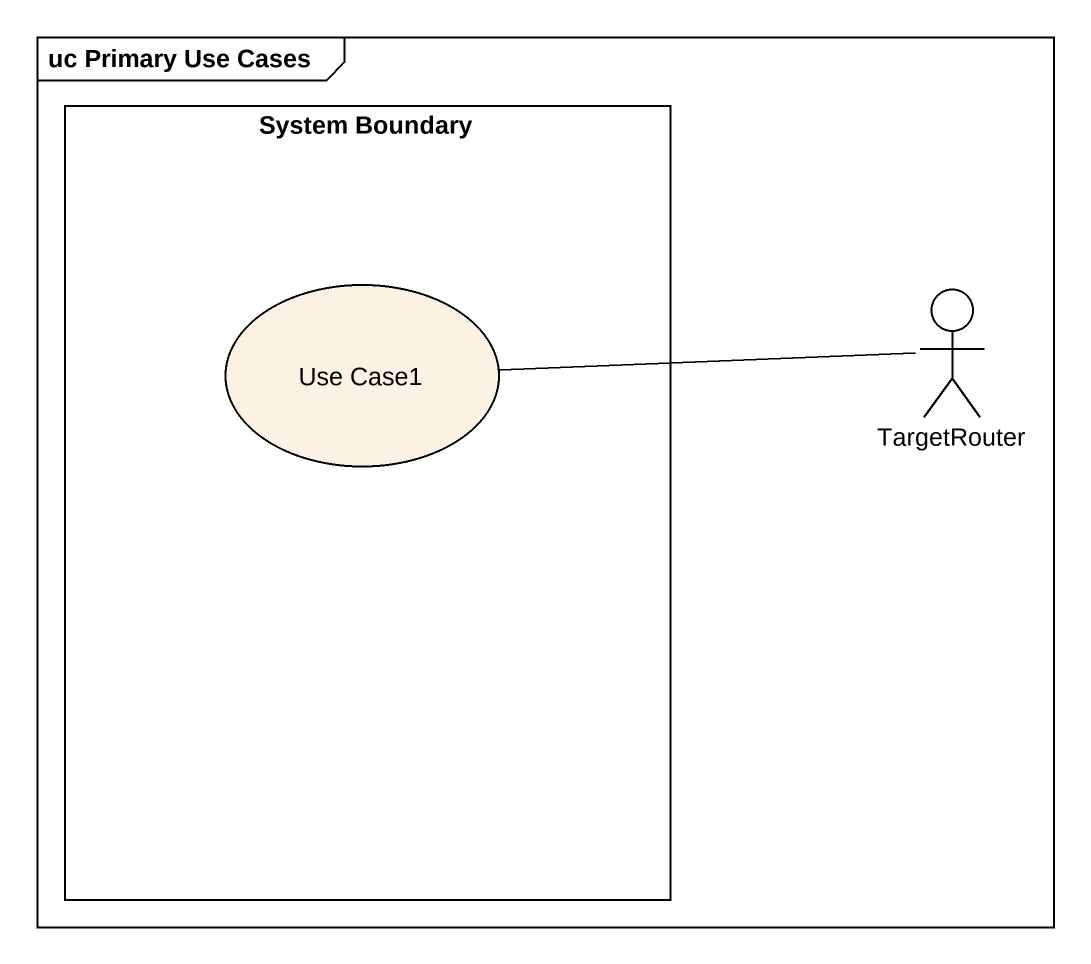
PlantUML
@startuml
mainframe uc Primary Use Cases
rectangle "System Boundary" as System_Boundary {
  usecase "Use Case1" as Use_Case1
}
actor TargetRouter
TargetRouter -left- Use_Case1
@enduml
